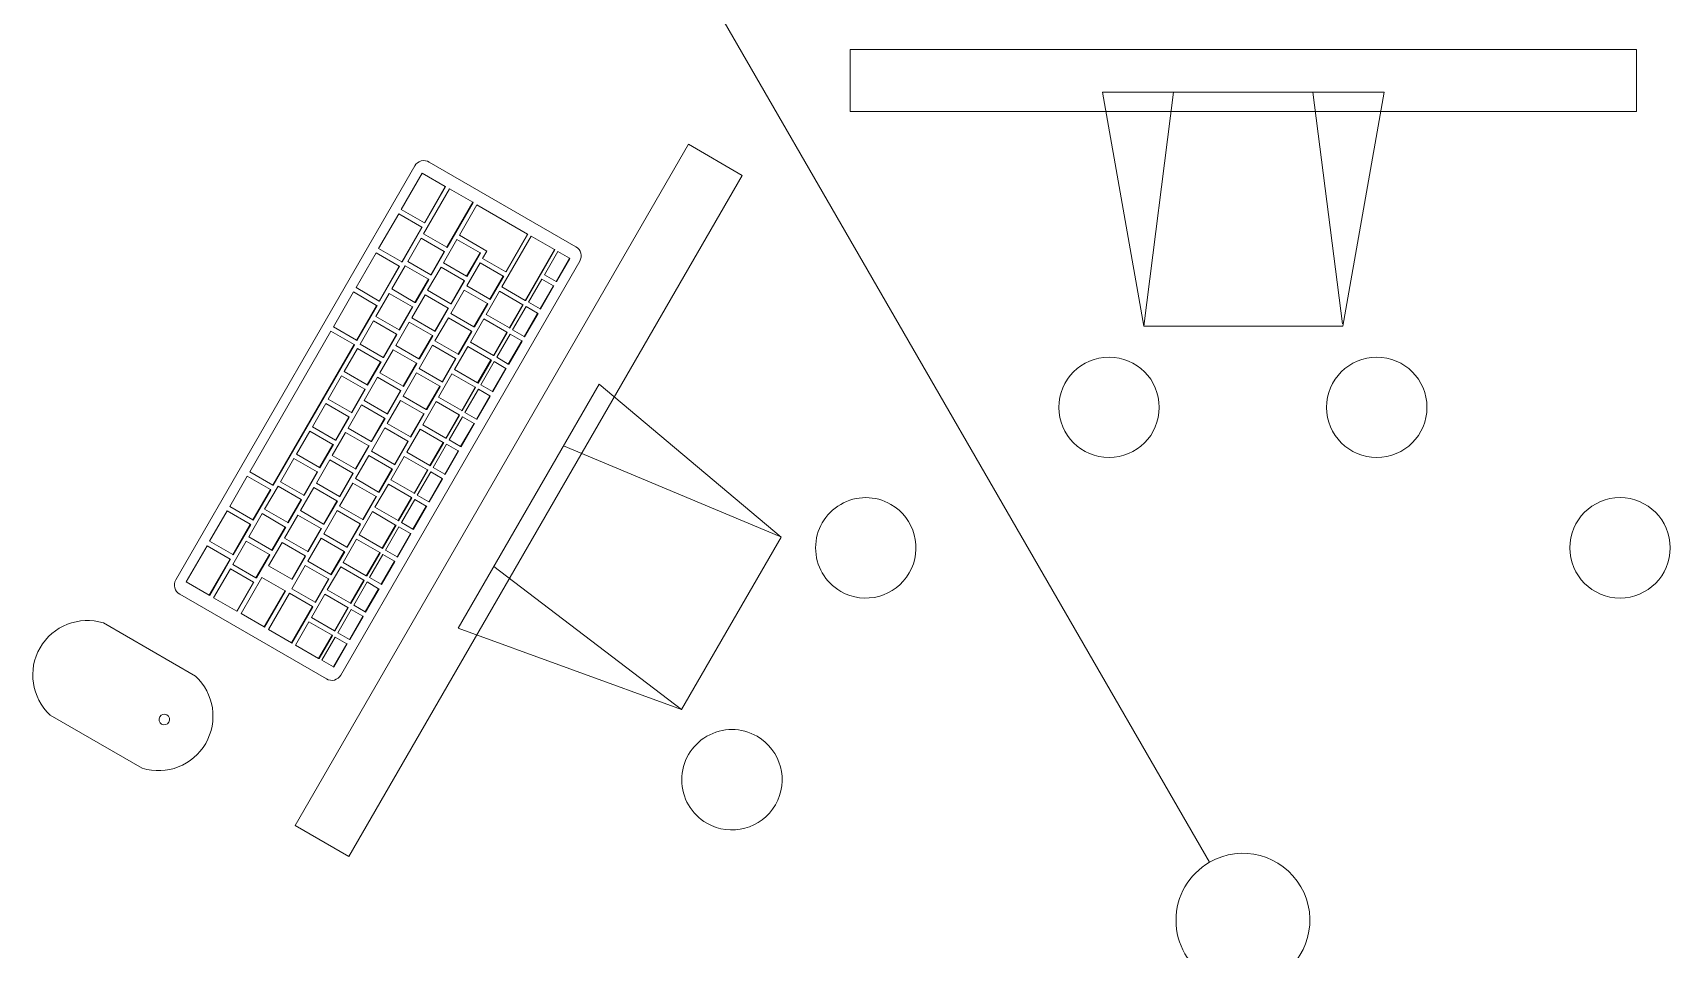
# Model space of a CAD drawing. Header units: millimetres. Extents: x 155927 to 295199, y -4084 to 97293.
# Drawn here: x 175504 to 176482, y 24192 to 24740 of the extents above; entities that cross this region are included whole.
import ezdxf

# ---------------------------------------------------------------- set-up
doc = ezdxf.new("R2010")
doc.units = ezdxf.units.MM
doc.header["$MEASUREMENT"] = 0
doc.layers.add('A-GENM', color=8, linetype='CONTINUOUS', lineweight=9)
doc.layers.add('I-FURN', color=8, linetype='CONTINUOUS', lineweight=9)

msp = doc.modelspace()

# ---------------------------------------------------------------- linework, layer by layer
at = {"layer": 'A-GENM'}
for p, q in [((175740.55, 24662.62), (175828.16, 24612.04)), ((175589.11, 24413.01), (175731.88, 24660.29)), ((175736.29, 24655.97), (175723.79, 24634.32)), ((175750.1, 24648), (175736.29, 24655.97)), ((175752.67, 24646.52), (175737.17, 24619.67)), ((175737.6, 24626.35), (175750.1, 24648)), ((175750.34, 24647.86), (175737.84, 24626.21)), ((175750.1, 24648), (175750.34, 24647.86)), ((175766.49, 24638.54), (175752.67, 24646.52)), ((175722.29, 24631.72), (175710.29, 24610.94)), ((175736.1, 24623.75), (175722.29, 24631.72)), ((175723.79, 24634.32), (175737.6, 24626.35)), ((175750.99, 24611.69), (175766.49, 24638.54)), ((175766.73, 24638.4), (175751.23, 24611.55)), ((175769.06, 24637.05), (175758.56, 24618.87)), ((175766.49, 24638.54), (175766.73, 24638.4)), ((175799.27, 24619.61), (175769.06, 24637.05)), ((175724.1, 24602.97), (175736.1, 24623.75)), ((175736.34, 24623.61), (175724.34, 24602.83)), ((175736.1, 24623.75), (175736.34, 24623.61)), ((175737.6, 24626.35), (175737.84, 24626.21)), ((175735.67, 24617.07), (175727.67, 24603.22)), ((175749.49, 24609.09), (175735.67, 24617.07)), ((175737.17, 24619.67), (175750.99, 24611.69)), ((175757.06, 24616.27), (175749.06, 24602.41)), ((175750.99, 24611.69), (175751.23, 24611.55)), ((175770.88, 24608.29), (175757.06, 24616.27)), ((175758.56, 24618.87), (175774.95, 24609.4)), ((175801.36, 24618.4), (175783.86, 24588.09)), ((175786.27, 24597.09), (175799.27, 24619.61)), ((175799.51, 24619.47), (175786.51, 24596.95)), ((175799.27, 24619.61), (175799.51, 24619.47)), ((175815.43, 24610.28), (175801.36, 24618.4)), ((175830.49, 24603.36), (175687.72, 24356.08)), ((175708.79, 24608.34), (175696.79, 24587.55)), ((175722.6, 24600.37), (175708.79, 24608.34)), ((175710.29, 24610.94), (175724.1, 24602.97)), ((175724.1, 24602.97), (175724.34, 24602.83)), ((175727.67, 24603.22), (175741.49, 24595.24)), ((175741.49, 24595.24), (175749.49, 24609.09)), ((175749.73, 24608.95), (175741.73, 24595.1)), ((175749.06, 24602.41), (175762.88, 24594.43)), ((175749.49, 24609.09), (175749.73, 24608.95)), ((175762.88, 24594.43), (175770.88, 24608.29)), ((175770.95, 24602.47), (175762.95, 24588.62)), ((175771.12, 24608.15), (175763.12, 24594.29)), ((175770.88, 24608.29), (175771.12, 24608.15)), ((175784.77, 24594.49), (175770.95, 24602.47)), ((175774.95, 24609.4), (175772.45, 24605.07)), ((175772.45, 24605.07), (175786.27, 24597.09)), ((175797.93, 24579.97), (175815.43, 24610.28)), ((175815.67, 24610.15), (175798.17, 24579.83)), ((175817.38, 24609.15), (175809.38, 24595.3)), ((175815.43, 24610.28), (175815.67, 24610.15)), ((175816.29, 24591.31), (175824.29, 24605.16)), ((175824.53, 24605.03), (175816.53, 24591.17)), ((175824.29, 24605.16), (175817.38, 24609.15)), ((175824.29, 24605.16), (175824.53, 24605.03)), ((175710.6, 24579.58), (175722.6, 24600.37)), ((175722.84, 24600.23), (175710.84, 24579.45)), ((175726.17, 24600.62), (175718.17, 24586.76)), ((175722.6, 24600.37), (175722.84, 24600.23)), ((175739.99, 24592.64), (175726.17, 24600.62)), ((175731.99, 24578.78), (175739.99, 24592.64)), ((175740.23, 24592.5), (175732.23, 24578.64)), ((175747.56, 24599.81), (175739.56, 24585.96)), ((175739.99, 24592.64), (175740.23, 24592.5)), ((175741.49, 24595.24), (175741.73, 24595.1)), ((175761.38, 24591.83), (175747.56, 24599.81)), ((175762.88, 24594.43), (175763.12, 24594.29)), ((175776.77, 24580.64), (175784.77, 24594.49)), ((175785.01, 24594.36), (175777.01, 24580.5)), ((175784.77, 24594.49), (175785.01, 24594.36)), ((175786.27, 24597.09), (175786.51, 24596.95)), ((175807.88, 24592.7), (175799.88, 24578.84)), ((175814.79, 24588.71), (175807.88, 24592.7)), ((175809.38, 24595.3), (175816.29, 24591.31)), ((175695.29, 24584.96), (175683.29, 24564.17)), ((175709.1, 24576.99), (175695.29, 24584.96)), ((175696.79, 24587.55), (175710.6, 24579.58)), ((175716.67, 24584.16), (175708.67, 24570.31)), ((175730.49, 24576.18), (175716.67, 24584.16)), ((175718.17, 24586.76), (175731.99, 24578.78)), ((175738.06, 24583.36), (175730.06, 24569.5)), ((175751.88, 24575.38), (175738.06, 24583.36)), ((175739.56, 24585.96), (175753.38, 24577.98)), ((175753.38, 24577.98), (175761.38, 24591.83)), ((175761.45, 24586.02), (175753.45, 24572.16)), ((175761.62, 24591.7), (175753.62, 24577.84)), ((175761.38, 24591.83), (175761.62, 24591.7)), ((175775.27, 24578.04), (175761.45, 24586.02)), ((175762.95, 24588.62), (175776.77, 24580.64)), ((175782.6, 24585.36), (175774.6, 24571.5)), ((175796.43, 24577.37), (175782.6, 24585.36)), ((175783.86, 24588.09), (175797.93, 24579.97)), ((175806.79, 24574.85), (175814.79, 24588.71)), ((175815.03, 24588.57), (175807.03, 24574.72)), ((175814.79, 24588.71), (175815.03, 24588.57)), ((175816.29, 24591.31), (175816.53, 24591.17)), ((175697.1, 24556.2), (175709.1, 24576.99)), ((175709.34, 24576.85), (175697.34, 24556.06)), ((175709.1, 24576.99), (175709.34, 24576.85)), ((175710.6, 24579.58), (175710.84, 24579.45)), ((175722.49, 24562.33), (175730.49, 24576.18)), ((175730.73, 24576.04), (175722.73, 24562.19)), ((175730.49, 24576.18), (175730.73, 24576.04)), ((175731.99, 24578.78), (175732.23, 24578.64)), ((175743.88, 24561.52), (175751.88, 24575.38)), ((175752.12, 24575.24), (175744.12, 24561.38)), ((175751.88, 24575.38), (175752.12, 24575.24)), ((175753.38, 24577.98), (175753.62, 24577.84)), ((175767.27, 24564.18), (175775.27, 24578.04)), ((175775.51, 24577.9), (175767.51, 24564.05)), ((175775.27, 24578.04), (175775.51, 24577.9)), ((175776.77, 24580.64), (175777.01, 24580.5)), ((175788.43, 24563.52), (175796.43, 24577.37)), ((175796.67, 24577.24), (175788.67, 24563.38)), ((175798.38, 24576.25), (175790.38, 24562.39)), ((175796.43, 24577.37), (175796.67, 24577.24)), ((175797.93, 24579.97), (175798.17, 24579.83)), ((175805.29, 24572.26), (175798.38, 24576.25)), ((175799.88, 24578.84), (175806.79, 24574.85)), ((175806.79, 24574.85), (175807.03, 24574.72)), ((175683.29, 24564.17), (175697.1, 24556.2)), ((175707.17, 24567.71), (175699.17, 24553.85)), ((175720.99, 24559.73), (175707.17, 24567.71)), ((175708.67, 24570.31), (175722.49, 24562.33)), ((175728.56, 24566.91), (175720.56, 24553.05)), ((175742.38, 24558.92), (175728.56, 24566.91)), ((175730.06, 24569.5), (175743.88, 24561.52)), ((175751.95, 24569.57), (175743.95, 24555.71)), ((175765.77, 24561.59), (175751.95, 24569.57)), ((175753.45, 24572.16), (175767.27, 24564.18)), ((175773.1, 24568.9), (175765.1, 24555.04)), ((175767.27, 24564.18), (175767.51, 24564.05)), ((175786.93, 24560.92), (175773.1, 24568.9)), ((175774.6, 24571.5), (175788.43, 24563.52)), ((175788.43, 24563.52), (175788.67, 24563.38)), ((175797.29, 24558.4), (175805.29, 24572.26)), ((175805.53, 24572.12), (175797.53, 24558.26)), ((175805.29, 24572.26), (175805.53, 24572.12)), ((175681.79, 24561.57), (175633.29, 24477.57)), ((175647.1, 24469.6), (175695.6, 24553.6)), ((175695.84, 24553.47), (175647.34, 24469.46)), ((175695.6, 24553.6), (175681.79, 24561.57)), ((175695.6, 24553.6), (175695.84, 24553.47)), ((175697.1, 24556.2), (175697.34, 24556.06)), ((175699.17, 24553.85), (175712.99, 24545.87)), ((175712.99, 24545.87), (175720.99, 24559.73)), ((175721.23, 24559.59), (175713.23, 24545.73)), ((175720.56, 24553.05), (175734.38, 24545.07)), ((175720.99, 24559.73), (175721.23, 24559.59)), ((175722.49, 24562.33), (175722.73, 24562.19)), ((175734.38, 24545.07), (175742.38, 24558.92)), ((175742.45, 24553.11), (175734.45, 24539.25)), ((175742.62, 24558.79), (175734.62, 24544.93)), ((175742.38, 24558.92), (175742.62, 24558.79)), ((175756.27, 24545.13), (175742.45, 24553.11)), ((175743.88, 24561.52), (175744.12, 24561.38)), ((175743.95, 24555.71), (175757.77, 24547.73)), ((175757.77, 24547.73), (175765.77, 24561.59)), ((175766.01, 24561.45), (175758.01, 24547.59)), ((175765.1, 24555.04), (175778.93, 24547.06)), ((175765.77, 24561.59), (175766.01, 24561.45)), ((175778.93, 24547.06), (175786.93, 24560.92)), ((175787.17, 24560.78), (175779.17, 24546.93)), ((175788.88, 24559.79), (175780.88, 24545.94)), ((175786.93, 24560.92), (175787.17, 24560.78)), ((175787.79, 24541.94), (175795.79, 24555.8)), ((175796.03, 24555.66), (175788.03, 24541.81)), ((175795.79, 24555.8), (175788.88, 24559.79)), ((175790.38, 24562.39), (175797.29, 24558.4)), ((175795.79, 24555.8), (175796.03, 24555.66)), ((175797.29, 24558.4), (175797.53, 24558.26)), ((175697.67, 24551.25), (175689.67, 24537.4)), ((175711.49, 24543.27), (175697.67, 24551.25)), ((175703.49, 24529.42), (175711.49, 24543.27)), ((175711.73, 24543.14), (175703.73, 24529.28)), ((175719.06, 24550.45), (175711.06, 24536.59)), ((175711.49, 24543.27), (175711.73, 24543.14)), ((175712.99, 24545.87), (175713.23, 24545.73)), ((175732.88, 24542.47), (175719.06, 24550.45)), ((175734.38, 24545.07), (175734.62, 24544.93)), ((175748.27, 24531.27), (175756.27, 24545.13)), ((175756.51, 24544.99), (175748.51, 24531.14)), ((175763.6, 24552.45), (175755.6, 24538.59)), ((175756.27, 24545.13), (175756.51, 24544.99)), ((175757.77, 24547.73), (175758.01, 24547.59)), ((175777.43, 24544.47), (175763.6, 24552.45)), ((175769.43, 24530.61), (175777.43, 24544.47)), ((175777.67, 24544.33), (175769.67, 24530.47)), ((175779.38, 24543.34), (175771.38, 24529.48)), ((175777.43, 24544.47), (175777.67, 24544.33)), ((175778.93, 24547.06), (175779.17, 24546.93)), ((175786.29, 24539.35), (175779.38, 24543.34)), ((175780.88, 24545.94), (175787.79, 24541.94)), ((175688.17, 24534.8), (175680.17, 24520.94)), ((175701.99, 24526.82), (175688.17, 24534.8)), ((175689.67, 24537.4), (175703.49, 24529.42)), ((175709.56, 24534), (175701.56, 24520.14)), ((175723.38, 24526.02), (175709.56, 24534)), ((175711.06, 24536.59), (175724.88, 24528.61)), ((175724.88, 24528.61), (175732.88, 24542.47)), ((175732.95, 24536.66), (175724.95, 24522.8)), ((175733.12, 24542.33), (175725.12, 24528.48)), ((175732.88, 24542.47), (175733.12, 24542.33)), ((175746.77, 24528.68), (175732.95, 24536.66)), ((175734.45, 24539.25), (175748.27, 24531.27)), ((175754.1, 24535.99), (175746.1, 24522.14)), ((175767.93, 24528.01), (175754.1, 24535.99)), ((175755.6, 24538.59), (175769.43, 24530.61)), ((175778.29, 24525.49), (175786.29, 24539.35)), ((175786.53, 24539.21), (175778.53, 24525.35)), ((175786.29, 24539.35), (175786.53, 24539.21)), ((175787.79, 24541.94), (175788.03, 24541.81)), ((175693.99, 24512.96), (175701.99, 24526.82)), ((175702.23, 24526.68), (175694.23, 24512.82)), ((175701.99, 24526.82), (175702.23, 24526.68)), ((175703.49, 24529.42), (175703.73, 24529.28)), ((175715.38, 24512.16), (175723.38, 24526.02)), ((175723.62, 24525.88), (175715.62, 24512.02)), ((175723.38, 24526.02), (175723.62, 24525.88)), ((175724.88, 24528.61), (175725.12, 24528.48)), ((175738.77, 24514.82), (175746.77, 24528.68)), ((175747.01, 24528.54), (175739.01, 24514.68)), ((175746.77, 24528.68), (175747.01, 24528.54)), ((175748.27, 24531.27), (175748.51, 24531.14)), ((175759.93, 24514.15), (175767.93, 24528.01)), ((175768.17, 24527.87), (175760.17, 24514.02)), ((175769.88, 24526.88), (175761.88, 24513.03)), ((175767.93, 24528.01), (175768.17, 24527.87)), ((175769.43, 24530.61), (175769.67, 24530.47)), ((175776.79, 24522.89), (175769.88, 24526.88)), ((175771.38, 24529.48), (175778.29, 24525.49)), ((175778.29, 24525.49), (175778.53, 24525.35)), ((175678.67, 24518.35), (175670.67, 24504.49)), ((175692.49, 24510.37), (175678.67, 24518.35)), ((175680.17, 24520.94), (175693.99, 24512.96)), ((175700.06, 24517.54), (175692.06, 24503.69)), ((175713.88, 24509.56), (175700.06, 24517.54)), ((175701.56, 24520.14), (175715.38, 24512.16)), ((175723.45, 24520.2), (175715.45, 24506.35)), ((175737.27, 24512.22), (175723.45, 24520.2)), ((175724.95, 24522.8), (175738.77, 24514.82)), ((175744.6, 24519.54), (175736.6, 24505.68)), ((175738.77, 24514.82), (175739.01, 24514.68)), ((175758.43, 24511.56), (175744.6, 24519.54)), ((175746.1, 24522.14), (175759.93, 24514.15)), ((175759.93, 24514.15), (175760.17, 24514.02)), ((175768.79, 24509.04), (175776.79, 24522.89)), ((175777.03, 24522.75), (175769.03, 24508.9)), ((175776.79, 24522.89), (175777.03, 24522.75)), ((175670.67, 24504.49), (175684.49, 24496.51)), ((175684.49, 24496.51), (175692.49, 24510.37)), ((175692.73, 24510.23), (175684.73, 24496.37)), ((175692.49, 24510.37), (175692.73, 24510.23)), ((175693.99, 24512.96), (175694.23, 24512.82)), ((175705.88, 24495.71), (175713.88, 24509.56)), ((175714.12, 24509.42), (175706.12, 24495.57)), ((175713.88, 24509.56), (175714.12, 24509.42)), ((175715.38, 24512.16), (175715.62, 24512.02)), ((175715.45, 24506.35), (175729.27, 24498.37)), ((175729.27, 24498.37), (175737.27, 24512.22)), ((175737.51, 24512.08), (175729.51, 24498.23)), ((175736.6, 24505.68), (175750.43, 24497.7)), ((175737.27, 24512.22), (175737.51, 24512.08)), ((175750.43, 24497.7), (175758.43, 24511.56)), ((175758.67, 24511.42), (175750.67, 24497.56)), ((175760.38, 24510.43), (175752.38, 24496.57)), ((175758.43, 24511.56), (175758.67, 24511.42)), ((175759.29, 24492.58), (175767.29, 24506.44)), ((175767.53, 24506.3), (175759.53, 24492.44)), ((175767.29, 24506.44), (175760.38, 24510.43)), ((175761.88, 24513.03), (175768.79, 24509.04)), ((175767.29, 24506.44), (175767.53, 24506.3)), ((175768.79, 24509.04), (175769.03, 24508.9)), ((175669.17, 24501.89), (175661.17, 24488.03)), ((175682.99, 24493.91), (175669.17, 24501.89)), ((175690.56, 24501.09), (175682.56, 24487.23)), ((175684.49, 24496.51), (175684.73, 24496.37)), ((175704.38, 24493.11), (175690.56, 24501.09)), ((175692.06, 24503.69), (175705.88, 24495.71)), ((175705.88, 24495.71), (175706.12, 24495.57)), ((175713.95, 24503.75), (175705.95, 24489.89)), ((175727.77, 24495.77), (175713.95, 24503.75)), ((175719.77, 24481.91), (175727.77, 24495.77)), ((175728.01, 24495.63), (175720.01, 24481.77)), ((175735.1, 24503.08), (175727.1, 24489.23)), ((175727.77, 24495.77), (175728.01, 24495.63)), ((175729.27, 24498.37), (175729.51, 24498.23)), ((175748.93, 24495.1), (175735.1, 24503.08)), ((175740.93, 24481.25), (175748.93, 24495.1)), ((175749.17, 24494.96), (175741.17, 24481.11)), ((175748.93, 24495.1), (175749.17, 24494.96)), ((175750.43, 24497.7), (175750.67, 24497.56)), ((175752.38, 24496.57), (175759.29, 24492.58)), ((175659.67, 24485.44), (175651.67, 24471.58)), ((175673.49, 24477.46), (175659.67, 24485.44)), ((175661.17, 24488.03), (175674.99, 24480.05)), ((175681.06, 24484.63), (175673.06, 24470.78)), ((175674.99, 24480.05), (175682.99, 24493.91)), ((175683.23, 24493.77), (175675.23, 24479.92)), ((175694.88, 24476.65), (175681.06, 24484.63)), ((175682.56, 24487.23), (175696.38, 24479.25)), ((175682.99, 24493.91), (175683.23, 24493.77)), ((175696.38, 24479.25), (175704.38, 24493.11)), ((175704.45, 24487.29), (175696.45, 24473.44)), ((175704.62, 24492.97), (175696.62, 24479.11)), ((175704.38, 24493.11), (175704.62, 24492.97)), ((175718.27, 24479.31), (175704.45, 24487.29)), ((175705.95, 24489.89), (175719.77, 24481.91)), ((175725.6, 24486.63), (175717.6, 24472.77)), ((175739.43, 24478.65), (175725.6, 24486.63)), ((175727.1, 24489.23), (175740.93, 24481.25)), ((175750.88, 24493.97), (175742.88, 24480.12)), ((175749.79, 24476.13), (175757.79, 24489.98)), ((175758.03, 24489.84), (175750.03, 24475.99)), ((175757.79, 24489.98), (175750.88, 24493.97)), ((175757.79, 24489.98), (175758.03, 24489.84)), ((175759.29, 24492.58), (175759.53, 24492.44)), ((175631.79, 24474.97), (175621.29, 24456.78)), ((175645.6, 24467), (175631.79, 24474.97)), ((175633.29, 24477.57), (175647.1, 24469.6)), ((175665.49, 24463.6), (175673.49, 24477.46)), ((175673.73, 24477.32), (175665.73, 24463.46)), ((175673.49, 24477.46), (175673.73, 24477.32)), ((175674.99, 24480.05), (175675.23, 24479.92)), ((175686.88, 24462.8), (175694.88, 24476.65)), ((175695.12, 24476.51), (175687.12, 24462.66)), ((175694.88, 24476.65), (175695.12, 24476.51)), ((175696.38, 24479.25), (175696.62, 24479.11)), ((175710.27, 24465.46), (175718.27, 24479.31)), ((175718.51, 24479.17), (175710.51, 24465.32)), ((175718.27, 24479.31), (175718.51, 24479.17)), ((175719.77, 24481.91), (175720.01, 24481.77)), ((175731.43, 24464.79), (175739.43, 24478.65)), ((175739.67, 24478.51), (175731.67, 24464.65)), ((175741.38, 24477.52), (175733.38, 24463.66)), ((175739.43, 24478.65), (175739.67, 24478.51)), ((175740.93, 24481.25), (175741.17, 24481.11)), ((175748.29, 24473.53), (175741.38, 24477.52)), ((175742.88, 24480.12), (175749.79, 24476.13)), ((175749.79, 24476.13), (175750.03, 24475.99)), ((175635.1, 24448.81), (175645.6, 24467)), ((175645.84, 24466.86), (175635.34, 24448.68)), ((175650.17, 24468.98), (175642.17, 24455.13)), ((175645.6, 24467), (175645.84, 24466.86)), ((175647.1, 24469.6), (175647.34, 24469.46)), ((175663.99, 24461), (175650.17, 24468.98)), ((175651.67, 24471.58), (175665.49, 24463.6)), ((175671.56, 24468.18), (175663.56, 24454.32)), ((175685.38, 24460.2), (175671.56, 24468.18)), ((175673.06, 24470.78), (175686.88, 24462.8)), ((175694.95, 24470.84), (175686.95, 24456.98)), ((175708.77, 24462.86), (175694.95, 24470.84)), ((175696.45, 24473.44), (175710.27, 24465.46)), ((175716.1, 24470.17), (175708.1, 24456.32)), ((175710.27, 24465.46), (175710.51, 24465.32)), ((175729.93, 24462.19), (175716.1, 24470.17)), ((175717.6, 24472.77), (175731.43, 24464.79)), ((175731.43, 24464.79), (175731.67, 24464.65)), ((175740.29, 24459.67), (175748.29, 24473.53)), ((175748.53, 24473.39), (175740.53, 24459.53)), ((175748.29, 24473.53), (175748.53, 24473.39)), ((175621.29, 24456.78), (175635.1, 24448.81)), ((175642.17, 24455.13), (175655.99, 24447.15)), ((175655.99, 24447.15), (175663.99, 24461)), ((175664.23, 24460.86), (175656.23, 24447.01)), ((175663.99, 24461), (175664.23, 24460.86)), ((175665.49, 24463.6), (175665.73, 24463.46)), ((175677.38, 24446.34), (175685.38, 24460.2)), ((175685.62, 24460.06), (175677.62, 24446.2)), ((175685.38, 24460.2), (175685.62, 24460.06)), ((175686.88, 24462.8), (175687.12, 24462.66)), ((175686.95, 24456.98), (175700.77, 24449)), ((175700.77, 24449), (175708.77, 24462.86)), ((175709.01, 24462.72), (175701.01, 24448.86)), ((175708.1, 24456.32), (175721.93, 24448.34)), ((175708.77, 24462.86), (175709.01, 24462.72)), ((175721.93, 24448.34), (175729.93, 24462.19)), ((175730.17, 24462.06), (175722.17, 24448.2)), ((175731.88, 24461.06), (175723.88, 24447.21)), ((175729.93, 24462.19), (175730.17, 24462.06)), ((175730.79, 24443.22), (175738.79, 24457.07)), ((175739.03, 24456.94), (175731.03, 24443.08)), ((175738.79, 24457.07), (175731.88, 24461.06)), ((175733.38, 24463.66), (175740.29, 24459.67)), ((175738.79, 24457.07), (175739.03, 24456.94)), ((175740.29, 24459.67), (175740.53, 24459.53)), ((175619.79, 24454.19), (175609.29, 24436)), ((175633.6, 24446.22), (175619.79, 24454.19)), ((175623.1, 24428.03), (175633.6, 24446.22)), ((175633.84, 24446.08), (175623.34, 24427.89)), ((175640.67, 24452.53), (175632.67, 24438.67)), ((175633.6, 24446.22), (175633.84, 24446.08)), ((175635.1, 24448.81), (175635.34, 24448.68)), ((175654.49, 24444.55), (175640.67, 24452.53)), ((175662.06, 24451.72), (175654.06, 24437.87)), ((175655.99, 24447.15), (175656.23, 24447.01)), ((175675.88, 24443.74), (175662.06, 24451.72)), ((175663.56, 24454.32), (175677.38, 24446.34)), ((175677.38, 24446.34), (175677.62, 24446.2)), ((175685.45, 24454.38), (175677.45, 24440.53)), ((175699.27, 24446.4), (175685.45, 24454.38)), ((175691.27, 24432.55), (175699.27, 24446.4)), ((175699.51, 24446.27), (175691.51, 24432.41)), ((175706.6, 24453.72), (175698.6, 24439.86)), ((175699.27, 24446.4), (175699.51, 24446.27)), ((175700.77, 24449), (175701.01, 24448.86)), ((175720.43, 24445.74), (175706.6, 24453.72)), ((175712.43, 24431.88), (175720.43, 24445.74)), ((175720.67, 24445.6), (175712.67, 24431.74)), ((175720.43, 24445.74), (175720.67, 24445.6)), ((175721.93, 24448.34), (175722.17, 24448.2)), ((175723.88, 24447.21), (175730.79, 24443.22)), ((175609.29, 24436), (175623.1, 24428.03)), ((175631.17, 24436.07), (175623.17, 24422.22)), ((175644.99, 24428.09), (175631.17, 24436.07)), ((175632.67, 24438.67), (175646.49, 24430.69)), ((175646.49, 24430.69), (175654.49, 24444.55)), ((175654.73, 24444.41), (175646.73, 24430.55)), ((175654.06, 24437.87), (175667.88, 24429.89)), ((175654.49, 24444.55), (175654.73, 24444.41)), ((175667.88, 24429.89), (175675.88, 24443.74)), ((175675.95, 24437.93), (175667.95, 24424.07)), ((175676.12, 24443.61), (175668.12, 24429.75)), ((175675.88, 24443.74), (175676.12, 24443.61)), ((175689.77, 24429.95), (175675.95, 24437.93)), ((175677.45, 24440.53), (175691.27, 24432.55)), ((175697.1, 24437.26), (175689.1, 24423.41)), ((175710.93, 24429.28), (175697.1, 24437.26)), ((175698.6, 24439.86), (175712.43, 24431.88)), ((175722.38, 24444.61), (175714.38, 24430.75)), ((175721.29, 24426.76), (175729.29, 24440.62)), ((175729.53, 24440.48), (175721.53, 24426.63)), ((175729.29, 24440.62), (175722.38, 24444.61)), ((175729.29, 24440.62), (175729.53, 24440.48)), ((175730.79, 24443.22), (175731.03, 24443.08)), ((175607.79, 24433.4), (175595.29, 24411.75)), ((175621.6, 24425.43), (175607.79, 24433.4)), ((175623.1, 24428.03), (175623.34, 24427.89)), ((175636.99, 24414.24), (175644.99, 24428.09)), ((175645.23, 24427.95), (175637.23, 24414.1)), ((175652.56, 24435.27), (175644.56, 24421.41)), ((175644.99, 24428.09), (175645.23, 24427.95)), ((175646.49, 24430.69), (175646.73, 24430.55)), ((175666.38, 24427.29), (175652.56, 24435.27)), ((175658.38, 24413.43), (175666.38, 24427.29)), ((175666.62, 24427.15), (175658.62, 24413.29)), ((175666.38, 24427.29), (175666.62, 24427.15)), ((175667.88, 24429.89), (175668.12, 24429.75)), ((175681.77, 24416.09), (175689.77, 24429.95)), ((175690.01, 24429.81), (175682.01, 24415.95)), ((175689.77, 24429.95), (175690.01, 24429.81)), ((175691.27, 24432.55), (175691.51, 24432.41)), ((175702.93, 24415.43), (175710.93, 24429.28)), ((175711.17, 24429.15), (175703.17, 24415.29)), ((175712.88, 24428.16), (175704.88, 24414.3)), ((175710.93, 24429.28), (175711.17, 24429.15)), ((175712.43, 24431.88), (175712.67, 24431.74)), ((175719.79, 24424.17), (175712.88, 24428.16)), ((175714.38, 24430.75), (175721.29, 24426.76)), ((175721.29, 24426.76), (175721.53, 24426.63)), ((175609.1, 24403.78), (175621.6, 24425.43)), ((175621.84, 24425.29), (175609.34, 24403.64)), ((175621.69, 24419.61), (175611.69, 24402.29)), ((175621.6, 24425.43), (175621.84, 24425.29)), ((175635.49, 24411.64), (175621.69, 24419.61)), ((175623.17, 24422.22), (175636.99, 24414.24)), ((175644.56, 24421.41), (175658.38, 24413.43)), ((175666.45, 24421.48), (175658.45, 24407.62)), ((175680.27, 24413.5), (175666.45, 24421.48)), ((175667.95, 24424.07), (175681.77, 24416.09)), ((175687.6, 24420.81), (175679.6, 24406.95)), ((175681.77, 24416.09), (175682.01, 24415.95)), ((175701.43, 24412.83), (175687.6, 24420.81)), ((175689.1, 24423.41), (175702.93, 24415.43)), ((175711.79, 24410.31), (175719.79, 24424.17)), ((175720.03, 24424.03), (175712.03, 24410.17)), ((175719.79, 24424.17), (175720.03, 24424.03)), ((175595.29, 24411.75), (175609.1, 24403.78)), ((175625.49, 24394.32), (175635.49, 24411.64)), ((175635.73, 24411.5), (175625.73, 24394.18)), ((175640.58, 24414.47), (175628.08, 24392.82)), ((175635.49, 24411.64), (175635.73, 24411.5)), ((175636.99, 24414.24), (175637.23, 24414.1)), ((175654.38, 24406.5), (175640.58, 24414.47)), ((175641.88, 24384.85), (175654.38, 24406.5)), ((175654.62, 24406.37), (175642.12, 24384.72)), ((175654.38, 24406.5), (175654.62, 24406.37)), ((175658.38, 24413.43), (175658.62, 24413.29)), ((175658.45, 24407.62), (175672.27, 24399.64)), ((175672.27, 24399.64), (175680.27, 24413.5)), ((175680.51, 24413.36), (175672.51, 24399.5)), ((175679.6, 24406.95), (175693.43, 24398.97)), ((175680.27, 24413.5), (175680.51, 24413.36)), ((175693.43, 24398.97), (175701.43, 24412.83)), ((175701.67, 24412.69), (175693.67, 24398.84)), ((175703.38, 24411.7), (175695.38, 24397.84)), ((175701.43, 24412.83), (175701.67, 24412.69)), ((175702.29, 24393.85), (175710.29, 24407.71)), ((175710.53, 24407.57), (175702.53, 24393.72)), ((175702.93, 24415.43), (175703.17, 24415.29)), ((175710.29, 24407.71), (175703.38, 24411.7)), ((175704.88, 24414.3), (175711.79, 24410.31)), ((175710.29, 24407.71), (175710.53, 24407.57)), ((175711.79, 24410.31), (175712.03, 24410.17)), ((175679.04, 24353.76), (175591.43, 24404.34)), ((175609.1, 24403.78), (175609.34, 24403.64)), ((175611.69, 24402.29), (175625.49, 24394.32)), ((175656.97, 24405.01), (175644.47, 24383.36)), ((175670.77, 24397.04), (175656.97, 24405.01)), ((175658.27, 24375.39), (175670.77, 24397.04)), ((175671.01, 24396.9), (175658.51, 24375.25)), ((175678.1, 24404.36), (175670.1, 24390.5)), ((175670.77, 24397.04), (175671.01, 24396.9)), ((175672.27, 24399.64), (175672.51, 24399.5)), ((175691.93, 24396.38), (175678.1, 24404.36)), ((175683.93, 24382.52), (175691.93, 24396.38)), ((175692.17, 24396.24), (175684.17, 24382.38)), ((175691.93, 24396.38), (175692.17, 24396.24)), ((175693.43, 24398.97), (175693.67, 24398.84)), ((175695.38, 24397.84), (175702.29, 24393.85)), ((175600.81, 24355.46), (175545.81, 24387.21)), ((175625.49, 24394.32), (175625.73, 24394.18)), ((175628.08, 24392.82), (175641.88, 24384.85)), ((175668.6, 24387.9), (175660.6, 24374.05)), ((175682.43, 24379.92), (175668.6, 24387.9)), ((175670.1, 24390.5), (175683.93, 24382.52)), ((175693.88, 24395.25), (175685.88, 24381.39)), ((175692.79, 24377.4), (175700.79, 24391.26)), ((175701.03, 24391.12), (175693.03, 24377.26)), ((175700.79, 24391.26), (175693.88, 24395.25)), ((175700.79, 24391.26), (175701.03, 24391.12)), ((175702.29, 24393.85), (175702.53, 24393.72)), ((175641.88, 24384.85), (175642.12, 24384.72)), ((175644.47, 24383.36), (175658.27, 24375.39)), ((175674.43, 24366.06), (175682.43, 24379.92)), ((175682.67, 24379.78), (175674.67, 24365.93)), ((175684.38, 24378.79), (175676.38, 24364.94)), ((175682.43, 24379.92), (175682.67, 24379.78)), ((175683.93, 24382.52), (175684.17, 24382.38)), ((175691.29, 24374.8), (175684.38, 24378.79)), ((175685.88, 24381.39), (175692.79, 24377.4)), ((175692.79, 24377.4), (175693.03, 24377.26)), ((175658.27, 24375.39), (175658.51, 24375.25)), ((175660.6, 24374.05), (175674.43, 24366.06)), ((175683.29, 24360.95), (175691.29, 24374.8)), ((175691.53, 24374.66), (175683.53, 24360.81)), ((175691.29, 24374.8), (175691.53, 24374.66)), ((175674.43, 24366.06), (175674.67, 24365.93)), ((175676.38, 24364.94), (175683.29, 24360.95)), ((175683.29, 24360.95), (175683.53, 24360.81)), ((175514.06, 24332.22), (175569.06, 24300.47))]:
    msp.add_line(p, q, dxfattribs=at)
for centre, radius, start, end in [((175737.37, 24657.12), 6.35, 60, 150), ((175824.99, 24606.54), 6.35, 330, 60), ((175594.61, 24409.84), 6.35, 150, 240), ((175536.12, 24356.14), 32.54, 72.68038, 227.31962), ((175578.74, 24331.53), 32.54, 252.68038, 47.31962), ((175682.22, 24359.26), 6.35, 240, 330), ((175582.2, 24329.54), 3.16, 60, 240), ((175582.2, 24329.54), 3.16, 240, 60)]:
    msp.add_arc(centre, radius, start, end, dxfattribs=at)
at = {"layer": 'I-FURN'}
for p, q in [((176206.8, 24244.25), (175651.77, 25205.52)), ((175651.77, 25205.52), (176206.8, 24244.25)), ((175992.02, 24692.76), (175992.02, 24729.84)), ((176461.92, 24729.84), (175992.02, 24729.84)), ((176461.92, 24692.76), (176461.92, 24729.84)), ((176142.81, 24704.44), (176311.12, 24704.44)), ((176167.51, 24564.58), (176142.81, 24704.44)), ((176185.4, 24704.44), (176167.51, 24564.58)), ((176268.54, 24704.44), (176286.26, 24565.87)), ((176311.12, 24704.44), (176286.45, 24564.52)), ((175992.02, 24692.76), (176461.92, 24692.76)), ((175895.38, 24673.19), (175660.43, 24266.25)), ((175927.5, 24654.65), (175895.38, 24673.19)), ((175692.55, 24247.71), (175927.5, 24654.65)), ((176286.45, 24564.52), (176167.51, 24564.58)), ((175757.83, 24384.14), (175841.98, 24529.9)), ((175841.98, 24529.9), (175950.83, 24438.57)), ((175820.69, 24493.02), (175949.56, 24439.08)), ((175950.83, 24438.57), (175891.3, 24335.6)), ((175779.12, 24421.02), (175891.3, 24335.6)), ((175891.3, 24335.6), (175757.83, 24384.14)), ((175692.55, 24247.71), (175660.43, 24266.25))]:
    msp.add_line(p, q, dxfattribs=at)
for centre, radius, start, end in [((176146.79, 24516.04), 30, 0, 180), ((176306.79, 24516.04), 30, 0, 180), ((176146.79, 24516.04), 30, 180, 0), ((176306.79, 24516.04), 30, 180, 0), ((176001.41, 24432.1), 30, 60.00282, 240.00282), ((176001.41, 24432.1), 30, 240.00282, 60.00282), ((176452.17, 24432.11), 30, 0, 180), ((176452.17, 24432.11), 30, 180, 0), ((175921.42, 24293.54), 30, 60.00282, 240.00282), ((175921.42, 24293.54), 30, 240.00282, 60.00282), ((176226.8, 24209.61), 40, 300.00141, 120.00141), ((176226.8, 24209.61), 40, 120.00141, 300.00141)]:
    msp.add_arc(centre, radius, start, end, dxfattribs=at)

doc.saveas('drawing.dxf')
